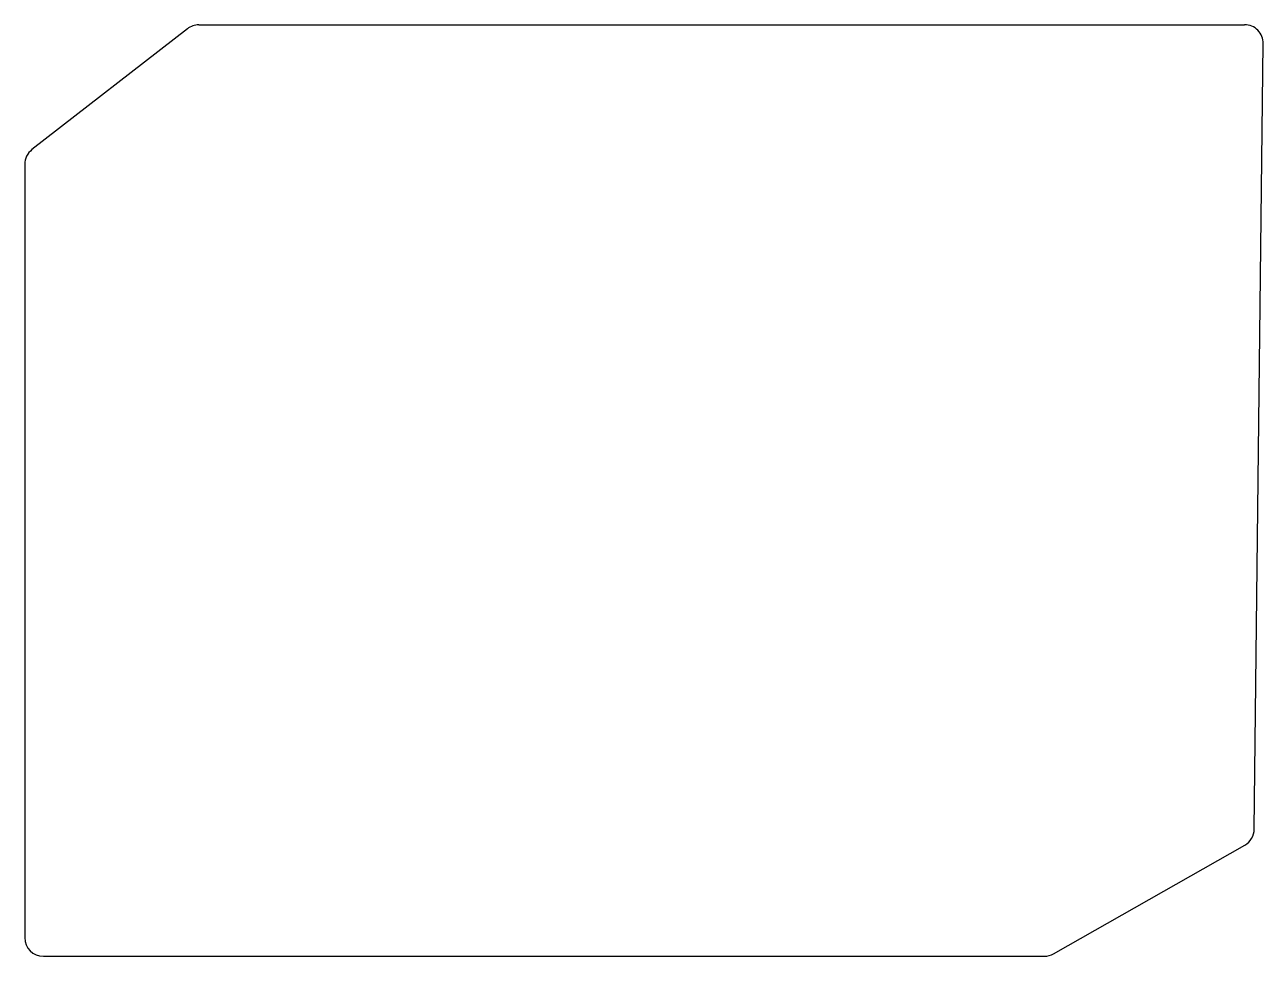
# Model space of a CAD drawing. Header units: millimetres. Extents: x 251 to 384, y -173 to -73.
import ezdxf

# ---------------------------------------------------------------- set-up
doc = ezdxf.new("R2010")
doc.units = ezdxf.units.MM

msp = doc.modelspace()

# ---------------------------------------------------------------- linework, layer by layer
for p, q in [((269.69, -73), (381.98, -73)), ((268.46, -73.42), (251.77, -86.4)), ((383.01, -159.35), (383.98, -75.02)), ((251, -87.98), (251, -171)), ((361.46, -172.74), (382, -161.07)), ((253, -173), (360.47, -173))]:
    msp.add_line(p, q)
for centre, start, end in [((269.69, -75), 90, 127.875), ((381.98, -75), 359.3452, 90), ((253, -87.98), 127.875, 180), ((381.01, -159.33), 299.6044, 359.3452), ((253, -171), 180, 270), ((360.47, -171), 270, 299.6044)]:
    msp.add_arc(centre, 2, start, end)

doc.saveas('drawing.dxf')
